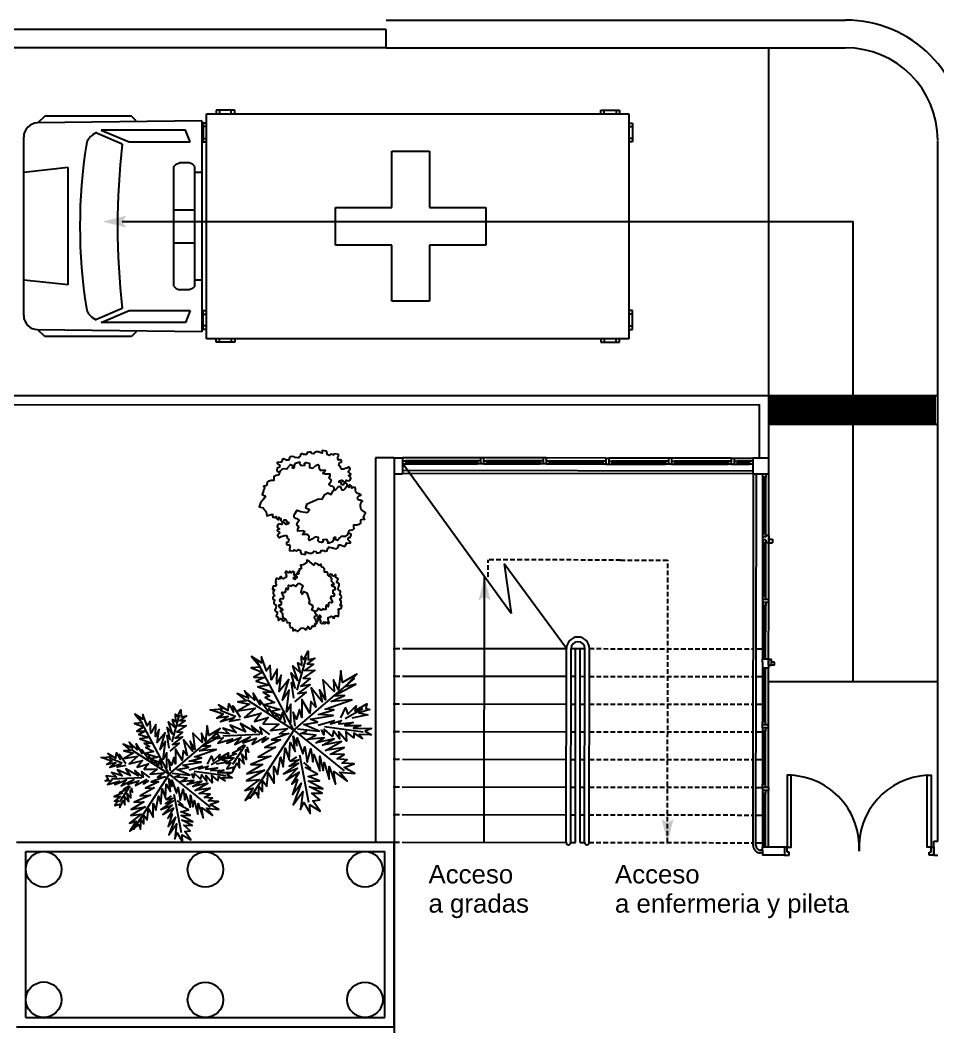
# Model space of a CAD drawing. Extents: x -30 to 1202, y 231 to 898.
# Drawn here: x 494.5 to 544.2, y 758.4 to 813 of the extents above; entities that cross this region are included whole.
import ezdxf

# ---------------------------------------------------------------- set-up
doc = ezdxf.new("R2010")
doc.units = 0
doc.header["$LTSCALE"] = 0.04
doc.linetypes.add('DASHED2', pattern=[9.525, 6.35, -3.175])
doc.layers.get('0').update_dxf_attribs({"linetype": 'CONTINUOUS'})
for name, color, linetype in [('0.1', 1, 'CONTINUOUS'), ('0.2', 2, 'CONTINUOUS'), ('0.3', 3, 'CONTINUOUS'), ('0.5', 5, 'CONTINUOUS'), ('PISO', 1, 'CONTINUOUS'), ('proyecciones', 1, 'DASHED2')]:
    doc.layers.add(name, color=color, linetype=linetype)
doc.styles.add('STYLE2', font='arial.ttf')

# ---------------------------------------------------------------- blocks, each defined once
blk = doc.blocks.new('SBPLN120')
for points in [[(-0.254, 0.064), (0, 0), (-0.212, 0)], [(-0.254, -0.064), (0, 0), (-0.212, 0)]]:
    blk.add_solid(points)
blk = doc.blocks.new('AUPLS010')
at = {"color": 0, "linetype": 'ByBlock'}
for p, q in [((-6.553, -1.219), (-6.553, 1.219)), ((-6.553, 1.219), (-1.981, 1.219)), ((-6.452, 1.257), (-6.452, 1.219)), ((-6.248, 1.257), (-6.452, 1.257)), ((-6.414, 1.257), (-6.414, 1.219)), ((-6.287, 1.219), (-6.287, 1.257)), ((-6.248, 1.219), (-6.248, 1.257)), ((-2.286, 1.257), (-2.083, 1.257)), ((-2.286, 1.219), (-2.286, 1.257)), ((-2.248, 1.219), (-2.248, 1.257)), ((-2.121, 1.257), (-2.121, 1.219)), ((-2.083, 1.257), (-2.083, 1.219)), ((-1.981, 1.219), (-1.981, -1.219)), ((-6.553, 1.118), (-6.591, 1.118)), ((-6.591, 1.118), (-6.591, 0.914)), ((-1.981, 1.118), (-1.943, 1.118)), ((-1.943, 1.118), (-1.943, 0.914)), ((-1.93, -1.143), (-1.93, 1.143)), ((-1.93, 1.143), (-0.15, 1.12)), ((-1.219, 1.143), (-1.168, 1.194)), ((-1.168, 1.194), (-0.229, 1.194)), ((-0.229, 1.194), (-0.154, 1.12)), ((-6.553, 1.079), (-6.591, 1.079)), ((-1.981, 1.079), (-1.943, 1.079)), ((-1.803, 0.914), (-1.753, 1.041)), ((-1.753, 1.041), (-0.838, 1.041)), ((-0.838, 1.041), (-1.143, 0.914)), ((-1.067, 0.889), (-0.781, 1.012)), ((-0.787, 1.016), (-0.747, 0.99)), ((-6.591, 0.952), (-6.553, 0.952)), ((-6.591, 0.914), (-6.553, 0.914)), ((-1.943, 0.952), (-1.981, 0.952)), ((-1.943, 0.914), (-1.981, 0.914)), ((-1.143, 0.914), (-1.803, 0.914)), ((0, 0.967), (0, -0.967)), ((-1.854, 0.65), (-1.829, 0.675)), ((-1.829, 0.675), (-1.791, 0.688)), ((-1.791, 0.688), (-1.689, 0.688)), ((-1.651, 0.675), (-1.689, 0.688)), ((-1.626, 0.65), (-1.651, 0.675)), ((-1.93, 0.584), (-1.854, 0.584)), ((-1.854, 0.648), (-1.854, -0.648)), ((-1.626, 0.648), (-1.626, -0.648)), ((-0.483, 0.635), (0, 0.584)), ((-0.483, 0.635), (-0.483, -0.635)), ((-1.626, 0.178), (-1.854, 0.178)), ((-1.626, -0.178), (-1.854, -0.178)), ((-1.93, -0.584), (-1.854, -0.584)), ((-1.854, -0.648), (-1.829, -0.673)), ((-1.626, -0.648), (-1.651, -0.673)), ((-0.483, -0.635), (0, -0.584)), ((-1.829, -0.673), (-1.791, -0.686)), ((-1.791, -0.686), (-1.689, -0.686)), ((-1.651, -0.673), (-1.689, -0.686)), ((-6.591, -1.118), (-6.591, -0.914)), ((-6.591, -0.914), (-6.553, -0.914)), ((-6.591, -0.952), (-6.553, -0.952)), ((-1.943, -0.914), (-1.981, -0.914)), ((-1.943, -0.952), (-1.981, -0.952)), ((-1.943, -1.118), (-1.943, -0.914)), ((-1.143, -0.914), (-1.803, -0.914)), ((-1.803, -0.914), (-1.753, -1.041)), ((-0.838, -1.041), (-1.143, -0.914)), ((-1.067, -0.889), (-0.781, -1.012)), ((-6.553, -1.079), (-6.591, -1.079)), ((-1.981, -1.079), (-1.943, -1.079)), ((-1.753, -1.041), (-0.838, -1.041)), ((-0.787, -1.016), (-0.747, -0.99)), ((-6.553, -1.118), (-6.591, -1.118)), ((-1.981, -1.118), (-1.943, -1.118)), ((-1.93, -1.143), (-0.15, -1.12)), ((-1.219, -1.143), (-1.168, -1.194)), ((-1.168, -1.194), (-0.229, -1.194)), ((-0.229, -1.194), (-0.154, -1.12)), ((-1.981, -1.219), (-6.553, -1.219)), ((-6.452, -1.257), (-6.452, -1.219)), ((-6.248, -1.257), (-6.452, -1.257)), ((-6.414, -1.257), (-6.414, -1.219)), ((-6.287, -1.219), (-6.287, -1.257)), ((-6.248, -1.219), (-6.248, -1.257)), ((-2.286, -1.219), (-2.286, -1.257)), ((-2.286, -1.257), (-2.083, -1.257)), ((-2.248, -1.219), (-2.248, -1.257)), ((-2.121, -1.257), (-2.121, -1.219)), ((-2.083, -1.257), (-2.083, -1.219))]:
    blk.add_line(p, q, dxfattribs=at)
at = {"color": 1, "linetype": 'ByBlock'}
for p, q in [((-4.394, 0.813), (-3.988, 0.813)), ((-4.394, 0.203), (-4.394, 0.813)), ((-3.988, 0.813), (-3.988, 0.203)), ((-5.004, -0.203), (-5.004, 0.203)), ((-5.004, 0.203), (-4.394, 0.203)), ((-3.988, 0.203), (-3.378, 0.203)), ((-3.378, 0.203), (-3.378, -0.203)), ((-4.394, -0.203), (-5.004, -0.203)), ((-4.394, -0.813), (-4.394, -0.203)), ((-3.378, -0.203), (-3.988, -0.203)), ((-3.988, -0.203), (-3.988, -0.813)), ((-3.988, -0.813), (-4.394, -0.813))]:
    blk.add_line(p, q, dxfattribs=at)
at = {"color": 0, "linetype": 'ByBlock'}
for centre, radius, start, end in [((-0.152, 0.967), 0.152, 0, 89.2462), ((-0.829, 0.862), 0.152, 10.7953, 57.5288), ((-8.82, 0), 7.804, 353.459, 6.541), ((-6.329, 0), 5.72, 351.0441, 8.9559), ((-0.829, -0.862), 0.152, 302.4712, 349.2047), ((-0.152, -0.967), 0.152, 270.7538, 0)]:
    blk.add_arc(centre, radius, start, end, dxfattribs=at)
blk = doc.blocks.new('ARPLS013')
at = {"color": 0, "linetype": 'ByBlock'}
for p, q in [((0.013, -0.0012), (-0.0882, 0.4906)), ((0.1049, 0.2327), (0.218, 0.4157)), ((0.013, -0.0012), (-0.2114, 0.2607)), ((-0.3105, 0.1807), (-0.3944, 0.2454)), ((0.013, -0.0012), (0.4708, 0.2061)), ((-0.1975, 0.032), (-0.4236, 0.0866)), ((0.3437, -0.0201), (0.467, 0.0091)), ((-0.3042, -0.0061), (-0.4147, -0.1001)), ((0.013, -0.0012), (-0.3728, -0.3364)), ((0.013, -0.0012), (0.2446, -0.3326)), ((0.2053, -0.0328), (0.4288, -0.1319)), ((0.0058, -0.1586), (-0.0234, -0.4584))]:
    blk.add_line(p, q, dxfattribs=at)
for points in [[(0.0083, 0.0485), (0.0414, 0.1616), (0.002, 0.1222), (0.0566, 0.248), (-0.0005, 0.1997), (0.0731, 0.3128), (-0.0069, 0.2581), (0.035, 0.3522), (-0.0069, 0.3064), (0.021, 0.3941), (-0.0336, 0.342), (-0.0145, 0.4297), (-0.0463, 0.403), (-0.0526, 0.497), (-0.0628, 0.4614), (-0.1111, 0.516), (-0.0755, 0.436), (-0.1339, 0.4487), (-0.0717, 0.403), (-0.1339, 0.3877), (-0.0691, 0.3674), (-0.1263, 0.3585), (-0.0526, 0.3128), (-0.1263, 0.3229), (-0.0425, 0.2607), (-0.1047, 0.281), (-0.0717, 0.2454), (-0.1009, 0.2454), (-0.0526, 0.1997), (-0.12, 0.2035), (-0.0336, 0.1489), (-0.092, 0.1514), (-0.0399, 0.1133)], [(0.0693, 0.1908), (0.0833, 0.2899), (0.096, 0.2518), (0.0985, 0.3483), (0.1252, 0.2899), (0.1214, 0.3877), (0.1544, 0.3318), (0.157, 0.3966), (0.176, 0.3738), (0.19, 0.4297), (0.1989, 0.4068), (0.2383, 0.4487), (0.2243, 0.3966), (0.2662, 0.3941), (0.2091, 0.3738), (0.2472, 0.3611), (0.1824, 0.3382), (0.2446, 0.3229), (0.1608, 0.2963), (0.2027, 0.281), (0.1341, 0.2518), (0.1926, 0.2454), (0.1024, 0.2124), (0.1544, 0.2061), (0.0668, 0.1679)], [(-0.0234, 0.0574), (-0.0234, 0.126), (-0.0501, 0.0866), (-0.0653, 0.126), (-0.0755, 0.1032), (-0.0984, 0.1743), (-0.1073, 0.1552), (-0.1365, 0.2391), (-0.1428, 0.2099), (-0.1657, 0.2937), (-0.1695, 0.248), (-0.214, 0.3229), (-0.2013, 0.2709), (-0.2622, 0.3191), (-0.2203, 0.2581), (-0.2724, 0.2683), (-0.2076, 0.2327), (-0.2889, 0.2124), (-0.1784, 0.1997), (-0.2597, 0.1616), (-0.153, 0.1578), (-0.2076, 0.1197), (-0.1174, 0.1197), (-0.1593, 0.0905), (-0.0653, 0.0612), (-0.1263, 0.0384), (-0.0209, 0.0193), (-0.078, 0.0028), (-0.0209, -0.0125), (-0.1365, -0.0201), (-0.0819, -0.0353), (-0.1911, -0.0544), (-0.1263, -0.0709), (-0.247, -0.1001), (-0.1695, -0.1166), (-0.3042, -0.1319), (-0.233, -0.1522), (-0.3436, -0.1814), (-0.233, -0.1903), (-0.3588, -0.2233), (-0.2788, -0.2361), (-0.3855, -0.278), (-0.3309, -0.278), (-0.4007, -0.339), (-0.3207, -0.3097), (-0.3169, -0.3453), (-0.2915, -0.278), (-0.2813, -0.3135), (-0.2622, -0.2488), (-0.247, -0.2907), (-0.214, -0.2132), (-0.1975, -0.2843), (-0.1695, -0.184), (-0.1619, -0.2386), (-0.1136, -0.1395), (-0.1136, -0.203), (-0.0691, -0.0938), (-0.0653, -0.1713), (-0.0298, -0.0684), (-0.0145, -0.1319), (-0.0005, -0.0353), (0.0058, -0.0976), (0.021, -0.0518), (0.0274, -0.1586), (0.0503, -0.1192), (0.0376, -0.217), (0.0833, -0.142), (0.0731, -0.2233), (0.0922, -0.1814), (0.0985, -0.2907), (0.1252, -0.203), (0.1189, -0.2945), (0.1405, -0.2488), (0.1405, -0.358), (0.1633, -0.2805), (0.1697, -0.3974), (0.1824, -0.3199), (0.2446, -0.3999), (0.2154, -0.3326), (0.3056, -0.3682), (0.251, -0.3135), (0.3183, -0.3097), (0.2472, -0.2843), (0.2827, -0.2716), (0.2243, -0.2488), (0.2739, -0.2361), (0.1926, -0.2094), (0.2866, -0.1941), (0.1697, -0.1776), (0.2802, -0.1522), (0.1608, -0.142), (0.2408, -0.123), (0.1252, -0.1166), (0.1824, -0.1001), (0.0795, -0.0811), (0.1379, -0.0684), (0.0503, -0.0328), (0.0896, -0.029)], [(-0.2889, 0.1578), (-0.3563, 0.1641), (-0.3232, 0.1768), (-0.4109, 0.1768), (-0.3563, 0.1972), (-0.4274, 0.2061), (-0.3817, 0.2188), (-0.4528, 0.2683), (-0.3791, 0.2518), (-0.3944, 0.2836), (-0.3461, 0.2327), (-0.3309, 0.2709), (-0.3169, 0.2124), (-0.3105, 0.2518), (-0.2851, 0.1705)], [(0.0376, 0.0002), (0.1633, -0.0518), (0.0833, 0.0155), (0.1697, 0.0066), (0.1341, 0.0358), (0.2764, 0.0193), (0.19, 0.0511), (0.2891, 0.0511), (0.2383, 0.0714), (0.4149, 0.0803), (0.2891, 0.107), (0.3793, 0.1197), (0.3094, 0.1349), (0.467, 0.1679), (0.3958, 0.1705), (0.4898, 0.2264), (0.3895, 0.1997), (0.3996, 0.2747), (0.3539, 0.1641), (0.3412, 0.2327), (0.3247, 0.1616), (0.2764, 0.2518), (0.2573, 0.126), (0.2383, 0.1972), (0.2345, 0.1197), (0.1926, 0.2226), (0.1862, 0.0993), (0.1671, 0.1413), (0.1405, 0.0739), (0.1151, 0.1705), (0.0833, 0.0612), (0.0833, 0.1133), (0.0503, 0.0612), (0.0414, 0.1095), (0.0274, 0.0218)], [(-0.1365, 0.0155), (-0.1848, 0.0777), (-0.1848, 0.032), (-0.233, 0.0993), (-0.2203, 0.0549), (-0.2953, 0.1324), (-0.2788, 0.0739), (-0.3588, 0.1413), (-0.3372, 0.0866), (-0.4083, 0.1349), (-0.3817, 0.0905), (-0.4566, 0.1222), (-0.4465, 0.0968), (-0.4757, 0.0866), (-0.4236, 0.0777), (-0.4655, 0.0549), (-0.369, 0.0549), (-0.4109, 0.0384), (-0.3143, 0.0485), (-0.3664, 0.0155), (-0.2597, 0.0358), (-0.3143, 0.013), (-0.2241, 0.0155), (-0.2597, -0.0125), (-0.1657, 0.0091), (-0.1975, -0.0163), (-0.1492, -0.0036)], [(0.3183, -0.0099), (0.3641, 0.0422), (0.3666, 0.0002), (0.4314, 0.0358), (0.4149, 0.0091), (0.4987, 0.0295), (0.4835, 0.0028), (0.5063, -0.0099), (0.4352, -0.0099), (0.486, -0.0391), (0.3831, -0.029)], [(-0.3105, -0.0036), (-0.3563, -0.0163), (-0.3397, -0.0226), (-0.3944, -0.0328), (-0.3728, -0.0417), (-0.4401, -0.048), (-0.3944, -0.062), (-0.4503, -0.0836), (-0.421, -0.0874), (-0.4566, -0.1166), (-0.4147, -0.1166), (-0.4236, -0.142), (-0.3855, -0.1001), (-0.3791, -0.1319), (-0.3626, -0.0747), (-0.3436, -0.1166), (-0.3397, -0.0544), (-0.3207, -0.0938), (-0.308, -0.0353), (-0.2953, -0.0544), (-0.2953, -0.0201)], [(0.1697, -0.0125), (0.2739, -0.0125), (0.2446, -0.0264), (0.3183, -0.0264), (0.2955, -0.0417), (0.3831, -0.0582), (0.3285, -0.062), (0.425, -0.09), (0.3768, -0.0938), (0.4835, -0.1255), (0.4415, -0.1319), (0.4708, -0.1649), (0.3996, -0.142), (0.4123, -0.1713), (0.3704, -0.123), (0.3602, -0.1522), (0.3247, -0.1001), (0.312, -0.1586), (0.2802, -0.09), (0.2739, -0.1319), (0.251, -0.0747), (0.2345, -0.1065), (0.1989, -0.048), (0.1862, -0.0811), (0.1824, -0.0455)], [(-0.0171, -0.1649), (-0.0628, -0.1814), (-0.0107, -0.1878), (-0.078, -0.2094), (-0.0145, -0.2068), (-0.1238, -0.2449), (-0.0298, -0.2361), (-0.12, -0.2869), (-0.0272, -0.2615), (-0.092, -0.3224), (-0.0501, -0.3034), (-0.1073, -0.3847), (-0.0336, -0.3326), (-0.12, -0.4482), (-0.0399, -0.3847), (-0.0844, -0.4901), (-0.0526, -0.452), (-0.0336, -0.5295), (-0.0209, -0.4774), (0.0312, -0.5333), (0.0058, -0.4584), (0.0477, -0.4647), (0.0122, -0.4101), (0.0731, -0.4292), (0.0083, -0.3682), (0.0858, -0.4037), (0.0122, -0.3326), (0.0795, -0.3491), (0.0185, -0.3034), (0.0795, -0.3072), (0.0185, -0.2449), (0.0477, -0.2589), (0.0185, -0.2132)]]:
    blk.add_lwpolyline(points, dxfattribs=at)
blk = doc.blocks.new('ARVLN006')
for points in [[(0.47, 0), (0.47, 0.016), (0.465, 0.034), (0.448, 0.034), (0.433, 0.027), (0.433, 0.044), (0.411, 0.061), (0.405, 0.058), (0.405, 0.034), (0.397, 0.04), (0.386, 0.047), (0.386, 0.058), (0.386, 0.068), (0.374, 0.078), (0.354, 0.075), (0.349, 0.068), (0.349, 0.061), (0.332, 0.061), (0.326, 0.068), (0.326, 0.082), (0.312, 0.085), (0.301, 0.089), (0.307, 0.103), (0.326, 0.109), (0.343, 0.099), (0.354, 0.089), (0.369, 0.096), (0.374, 0.103), (0.374, 0.109), (0.386, 0.106), (0.405, 0.103), (0.405, 0.103), (0.411, 0.109), (0.422, 0.127), (0.422, 0.13), (0.417, 0.14), (0.397, 0.158), (0.411, 0.158), (0.422, 0.172), (0.417, 0.175), (0.397, 0.189), (0.397, 0.199), (0.405, 0.203), (0.417, 0.223), (0.411, 0.234), (0.405, 0.241), (0.397, 0.241), (0.397, 0.241), (0.38, 0.23), (0.343, 0.22), (0.326, 0.22), (0.318, 0.234), (0.318, 0.247), (0.301, 0.261), (0.307, 0.289), (0.326, 0.292), (0.326, 0.309), (0.312, 0.316), (0.307, 0.316), (0.301, 0.316), (0.295, 0.313), (0.29, 0.33), (0.29, 0.347), (0.295, 0.354), (0.295, 0.372), (0.253, 0.378), (0.247, 0.368), (0.239, 0.368), (0.222, 0.375), (0.216, 0.372), (0.205, 0.361), (0.18, 0.372), (0.18, 0.385), (0.174, 0.406), (0.129, 0.413), (0.129, 0.396), (0.129, 0.385), (0.115, 0.389), (0.092, 0.399), (0.067, 0.399), (0.055, 0.392), (0.044, 0.378), (0.024, 0.382), (0.019, 0.396), (-0.001, 0.396), (-0.024, 0.392), (-0.024, 0.385), (-0.024, 0.382), (-0.029, 0.372), (-0.035, 0.372), (-0.06, 0.372), (-0.066, 0.378), (-0.077, 0.378), (-0.091, 0.372), (-0.091, 0.365), (-0.097, 0.351), (-0.103, 0.347), (-0.108, 0.337), (-0.114, 0.337), (-0.145, 0.341), (-0.156, 0.347), (-0.182, 0.351), (-0.193, 0.347), (-0.207, 0.33), (-0.207, 0.316), (-0.213, 0.313), (-0.224, 0.313), (-0.235, 0.313), (-0.266, 0.327), (-0.266, 0.327), (-0.272, 0.323), (-0.277, 0.313), (-0.286, 0.296), (-0.286, 0.292), (-0.297, 0.292), (-0.328, 0.289), (-0.328, 0.285), (-0.323, 0.275), (-0.303, 0.258), (-0.308, 0.237), (-0.323, 0.234), (-0.328, 0.23), (-0.334, 0.209), (-0.328, 0.199), (-0.305, 0.19)], [(-0.47, 0), (-0.455, 0.026), (-0.47, 0.049), (-0.435, 0.056), (-0.43, 0.063), (-0.428, 0.088), (-0.411, 0.103), (-0.391, 0.108), (-0.359, 0.108), (-0.359, 0.128), (-0.361, 0.148), (-0.341, 0.16), (-0.321, 0.163), (-0.314, 0.168), (-0.306, 0.177), (-0.306, 0.187), (-0.297, 0.205), (-0.274, 0.225), (-0.257, 0.227), (-0.232, 0.225), (-0.22, 0.239), (-0.195, 0.267), (-0.17, 0.257), (-0.178, 0.239), (-0.163, 0.232), (-0.153, 0.244), (-0.153, 0.259), (-0.143, 0.282), (-0.111, 0.294), (-0.098, 0.294), (-0.101, 0.282), (-0.086, 0.259), (-0.046, 0.262), (-0.051, 0.279), (-0.034, 0.289), (-0.004, 0.282), (0.001, 0.274), (-0.001, 0.239), (0.033, 0.232), (0.065, 0.257), (0.09, 0.269), (0.098, 0.254), (0.095, 0.234), (0.11, 0.21), (0.125, 0.21), (0.162, 0.21), (0.15, 0.19), (0.137, 0.18), (0.16, 0.173), (0.209, 0.175), (0.209, 0.15), (0.199, 0.133), (0.207, 0.123), (0.214, 0.12), (0.222, 0.106), (0.207, 0.078), (0.197, 0.063), (0.214, 0.051), (0.232, 0.046), (0.249, 0.034), (0.249, 0.014), (0.242, 0)]]:
    blk.add_lwpolyline(points)

msp = doc.modelspace()

# ---------------------------------------------------------------- linework, layer by layer
for p, q in [((535.872, 768.168), (535.872, 767.739)), ((543.966, 768.167), (543.966, 767.739))]:
    msp.add_line(p, q)
at = {"layer": '0.1'}
for p, q in [((535.032, 792.642), (535.031, 811.464)), ((535.03, 792.642), (544.177, 792.643)), ((535.1, 791.076), (535.1, 792.643)), ((535.175, 791.076), (535.175, 792.643)), ((535.25, 791.076), (535.25, 792.643)), ((535.325, 791.076), (535.325, 792.643)), ((535.4, 791.076), (535.4, 792.643)), ((535.475, 791.076), (535.475, 792.643)), ((535.55, 791.076), (535.55, 792.643)), ((535.625, 791.076), (535.625, 792.643)), ((535.7, 791.076), (535.7, 792.643)), ((535.775, 791.076), (535.775, 792.643)), ((535.85, 791.076), (535.85, 792.643)), ((535.925, 791.076), (535.925, 792.643)), ((536, 791.076), (536, 792.643)), ((536.075, 791.076), (536.075, 792.643)), ((536.15, 791.076), (536.15, 792.643)), ((536.225, 791.076), (536.225, 792.643)), ((536.3, 791.076), (536.3, 792.643)), ((536.375, 791.076), (536.375, 792.643)), ((536.45, 791.076), (536.45, 792.643)), ((536.525, 791.076), (536.525, 792.643)), ((536.6, 791.076), (536.6, 792.643)), ((536.675, 791.076), (536.675, 792.643)), ((536.75, 791.076), (536.75, 792.643)), ((536.825, 791.076), (536.825, 792.643)), ((536.9, 791.076), (536.9, 792.643)), ((536.975, 791.076), (536.975, 792.643)), ((537.05, 791.076), (537.05, 792.643)), ((537.125, 791.076), (537.125, 792.643)), ((537.2, 791.076), (537.2, 792.643)), ((537.275, 791.076), (537.275, 792.643)), ((537.35, 791.076), (537.35, 792.643)), ((537.425, 791.076), (537.425, 792.643)), ((537.5, 791.076), (537.5, 792.643)), ((537.575, 791.076), (537.575, 792.643)), ((537.65, 791.076), (537.65, 792.643)), ((537.725, 791.076), (537.725, 792.643)), ((537.8, 791.076), (537.8, 792.643)), ((537.875, 791.076), (537.875, 792.643)), ((537.95, 791.076), (537.95, 792.643)), ((538.025, 791.076), (538.025, 792.643)), ((538.1, 791.076), (538.1, 792.643)), ((538.175, 791.076), (538.175, 792.643)), ((538.25, 791.076), (538.25, 792.643)), ((538.325, 791.076), (538.325, 792.643)), ((538.4, 791.076), (538.4, 792.643)), ((538.475, 791.076), (538.475, 792.643)), ((538.55, 791.076), (538.55, 792.643)), ((538.625, 791.076), (538.625, 792.643)), ((538.7, 791.076), (538.7, 792.643)), ((538.775, 791.076), (538.775, 792.643)), ((538.85, 791.076), (538.85, 792.643)), ((538.925, 791.076), (538.925, 792.643)), ((539, 791.076), (539, 792.643)), ((539.075, 791.076), (539.075, 792.643)), ((539.15, 791.076), (539.15, 792.643)), ((539.225, 791.076), (539.225, 792.643)), ((539.3, 791.076), (539.3, 792.643)), ((539.375, 791.076), (539.375, 792.643)), ((539.45, 791.076), (539.45, 792.643)), ((539.525, 791.076), (539.525, 792.643)), ((539.6, 791.076), (539.6, 792.643)), ((539.675, 791.076), (539.675, 792.643)), ((539.75, 791.076), (539.75, 792.643)), ((539.825, 791.076), (539.825, 792.643)), ((539.9, 791.076), (539.9, 792.643)), ((539.975, 791.076), (539.975, 792.643)), ((540.05, 791.076), (540.05, 792.643)), ((540.125, 791.076), (540.125, 792.643)), ((540.2, 791.076), (540.2, 792.643)), ((540.275, 791.076), (540.275, 792.643)), ((540.35, 791.076), (540.35, 792.643)), ((540.425, 791.076), (540.425, 792.643)), ((540.5, 791.076), (540.5, 792.643)), ((540.575, 791.076), (540.575, 792.643)), ((540.65, 791.076), (540.65, 792.643)), ((540.725, 791.076), (540.725, 792.643)), ((540.8, 791.076), (540.8, 792.643)), ((540.875, 791.076), (540.875, 792.643)), ((540.95, 791.076), (540.95, 792.643)), ((541.025, 791.076), (541.025, 792.643)), ((541.1, 791.076), (541.1, 792.643)), ((541.175, 791.076), (541.175, 792.643)), ((541.25, 791.076), (541.25, 792.643)), ((541.325, 791.076), (541.325, 792.643)), ((541.4, 791.076), (541.4, 792.643)), ((541.475, 791.076), (541.475, 792.643)), ((541.55, 791.076), (541.55, 792.643)), ((541.625, 791.076), (541.625, 792.643)), ((541.7, 791.076), (541.7, 792.643)), ((541.775, 791.076), (541.775, 792.643)), ((541.85, 791.076), (541.85, 792.643)), ((541.925, 791.076), (541.925, 792.643)), ((542, 791.076), (542, 792.643)), ((542.075, 791.076), (542.075, 792.643)), ((542.15, 791.076), (542.15, 792.643)), ((542.225, 791.076), (542.225, 792.643)), ((542.3, 791.076), (542.3, 792.643)), ((542.375, 791.076), (542.375, 792.643)), ((542.45, 791.076), (542.45, 792.643)), ((542.525, 791.076), (542.525, 792.643)), ((542.6, 791.076), (542.6, 792.643)), ((542.675, 791.076), (542.675, 792.643)), ((542.75, 791.076), (542.75, 792.643)), ((542.825, 791.076), (542.825, 792.643)), ((542.9, 791.076), (542.9, 792.643)), ((542.975, 791.076), (542.975, 792.643)), ((543.05, 791.076), (543.05, 792.643)), ((543.125, 791.076), (543.125, 792.643)), ((543.2, 791.076), (543.2, 792.643)), ((543.275, 791.076), (543.275, 792.643)), ((543.35, 791.076), (543.35, 792.643)), ((543.425, 791.076), (543.425, 792.643)), ((543.5, 791.076), (543.5, 792.643)), ((543.575, 791.076), (543.575, 792.643)), ((543.65, 791.076), (543.65, 792.643)), ((543.725, 791.076), (543.725, 792.643)), ((543.8, 791.076), (543.8, 792.643)), ((543.875, 791.076), (543.875, 792.643)), ((543.95, 791.076), (543.95, 792.643)), ((544.025, 791.076), (544.025, 792.643)), ((535.028, 791.076), (544.177, 791.076)), ((519.418, 789.255), (515.191, 789.26)), ((522.812, 789.25), (519.58, 789.254)), ((526.206, 789.246), (522.974, 789.25)), ((529.599, 789.242), (526.367, 789.246)), ((532.993, 789.237), (529.761, 789.241)), ((533.154, 789.237), (534.155, 789.236)), ((535.025, 784.975), (535.029, 788.207)), ((535.029, 788.207), (535.029, 788.369)), ((535.02, 781.582), (535.024, 784.814)), ((535.016, 778.35), (535.02, 781.42)), ((524.694, 778.925), (525.069, 778.924)), ((524.805, 768.425), (524.819, 778.925)), ((534.344, 778.912), (534.694, 778.912)), ((524.817, 777.425), (525.067, 777.424)), ((534.342, 777.412), (534.692, 777.412)), ((544.178, 777.123), (535.01, 777.134)), ((524.815, 775.925), (525.065, 775.924)), ((534.34, 775.912), (534.69, 775.912)), ((524.813, 774.425), (525.063, 774.424)), ((534.338, 774.412), (534.688, 774.412)), ((524.811, 772.925), (525.061, 772.924)), ((534.336, 772.912), (534.686, 772.912)), ((524.809, 771.425), (525.059, 771.424)), ((534.334, 771.412), (534.684, 771.412)), ((524.807, 769.925), (525.057, 769.924)), ((534.332, 769.912), (534.682, 769.912)), ((524.805, 768.425), (525.055, 768.424)), ((534.33, 768.412), (534.68, 768.412))]:
    msp.add_line(p, q, dxfattribs=at)
at = {"layer": '0.2'}
for p, q in [((514.316, 812.463), (483.527, 812.463)), ((514.316, 811.463), (483.527, 811.461)), ((500.023, 802.052), (539.594, 802.053)), ((539.594, 777.129), (539.594, 802.053)), ((535.03, 789.24), (535.03, 792.642)), ((534.53, 789.24), (534.53, 792.142)), ((519.257, 789.093), (515.368, 789.098)), ((519.256, 789.012), (515.368, 789.017)), ((522.65, 789.089), (519.741, 789.093)), ((522.65, 789.008), (519.741, 789.012)), ((526.044, 789.085), (523.135, 789.088)), ((526.044, 789.004), (523.135, 789.007)), ((529.437, 789.08), (526.528, 789.084)), ((529.437, 788.999), (526.528, 789.003)), ((532.831, 789.076), (529.922, 789.08)), ((532.831, 788.995), (529.922, 788.999)), ((533.977, 789.074), (533.315, 789.075)), ((533.977, 788.994), (533.315, 788.995)), ((515.19, 788.587), (534.154, 788.563)), ((515.19, 788.437), (534.154, 788.413)), ((515.368, 788.937), (519.256, 788.932)), ((519.741, 788.931), (522.65, 788.927)), ((523.135, 788.927), (526.043, 788.923)), ((526.528, 788.922), (529.437, 788.919)), ((529.922, 788.918), (532.831, 788.914)), ((533.315, 788.914), (533.977, 788.913)), ((534.18, 768.258), (534.206, 788.37)), ((534.33, 768.258), (534.356, 788.37)), ((534.694, 778.912), (534.706, 788.369)), ((534.705, 788.046), (534.702, 785.137)), ((534.782, 785.137), (534.786, 788.207)), ((534.863, 785.137), (534.867, 788.207)), ((511.451, 787.527), (511.566, 787.527)), ((511.566, 787.527), (511.566, 787.541)), ((511.566, 787.541), (511.595, 787.541)), ((511.595, 787.541), (511.61, 787.556)), ((511.61, 787.57), (511.624, 787.585)), ((511.61, 787.556), (511.61, 787.57)), ((511.624, 787.585), (511.639, 787.599)), ((511.639, 787.599), (511.639, 787.614)), ((511.639, 787.614), (511.653, 787.614)), ((511.653, 787.614), (511.668, 787.628)), ((511.668, 787.628), (511.682, 787.643)), ((511.682, 787.657), (511.696, 787.671)), ((511.682, 787.643), (511.682, 787.657)), ((511.696, 787.671), (511.711, 787.686)), ((511.711, 787.686), (511.711, 787.7)), ((511.711, 787.7), (511.841, 787.7)), ((511.841, 787.7), (511.841, 787.671)), ((511.841, 787.671), (511.856, 787.671)), ((511.856, 787.671), (511.856, 787.614)), ((511.856, 787.614), (511.87, 787.614)), ((511.87, 787.614), (511.87, 787.556)), ((511.87, 787.556), (511.885, 787.556)), ((511.885, 787.556), (511.885, 787.541)), ((511.885, 787.541), (511.899, 787.541)), ((511.899, 787.541), (511.913, 787.527)), ((511.913, 787.527), (512, 787.527)), ((512, 787.527), (512.015, 787.541)), ((512.015, 787.541), (512.044, 787.541)), ((512.044, 787.556), (512.058, 787.57)), ((512.044, 787.541), (512.044, 787.556)), ((512.058, 787.57), (512.073, 787.57)), ((512.073, 787.57), (512.073, 787.585)), ((512.073, 787.585), (512.087, 787.585)), ((512.087, 787.599), (512.102, 787.614)), ((512.087, 787.585), (512.087, 787.599)), ((512.102, 787.614), (512.116, 787.614)), ((512.116, 787.614), (512.116, 787.628)), ((512.116, 787.628), (512.131, 787.628)), ((512.131, 787.628), (512.131, 787.643)), ((512.131, 787.643), (512.145, 787.643)), ((512.145, 787.643), (512.145, 787.657)), ((512.145, 787.657), (512.159, 787.657)), ((512.159, 787.657), (512.159, 787.729)), ((512.159, 787.729), (512.174, 787.729)), ((512.651, 787.455), (512.651, 787.411)), ((512.651, 787.411), (512.666, 787.411)), ((512.666, 787.411), (512.666, 787.397)), ((512.666, 787.397), (512.68, 787.397)), ((512.68, 787.397), (512.695, 787.382)), ((512.695, 787.382), (512.709, 787.382)), ((512.709, 787.382), (512.709, 787.368)), ((512.709, 787.368), (512.724, 787.368)), ((512.724, 787.368), (512.724, 787.353)), ((512.724, 787.353), (512.767, 787.353)), ((512.767, 787.353), (512.782, 787.339)), ((512.753, 787.108), (512.738, 787.108)), ((512.738, 787.108), (512.738, 787.05)), ((512.738, 787.05), (512.753, 787.035)), ((512.767, 787.122), (512.753, 787.108)), ((512.753, 787.035), (512.767, 787.035)), ((512.782, 787.137), (512.767, 787.137)), ((512.767, 787.137), (512.767, 787.122)), ((512.767, 787.035), (512.767, 787.006)), ((512.767, 787.006), (512.825, 787.006)), ((512.782, 787.339), (512.796, 787.339)), ((512.796, 787.151), (512.782, 787.151)), ((512.782, 787.151), (512.782, 787.137)), ((512.796, 787.339), (512.796, 787.325)), ((512.796, 787.325), (512.854, 787.325)), ((512.81, 787.165), (512.796, 787.165)), ((512.796, 787.165), (512.796, 787.151)), ((512.825, 787.18), (512.81, 787.165)), ((512.854, 787.18), (512.825, 787.18)), ((512.825, 787.006), (512.825, 786.992)), ((512.825, 786.992), (512.854, 786.992)), ((512.854, 787.325), (512.854, 787.31)), ((512.854, 787.31), (512.883, 787.31)), ((512.912, 787.194), (512.854, 787.194)), ((512.854, 787.194), (512.854, 787.18)), ((512.854, 786.992), (512.854, 786.978)), ((512.854, 786.978), (512.912, 786.978)), ((512.883, 787.31), (512.883, 787.296)), ((512.883, 787.296), (512.912, 787.296)), ((512.912, 787.296), (512.912, 787.281)), ((512.912, 787.281), (512.926, 787.267)), ((512.926, 787.223), (512.912, 787.209)), ((512.912, 787.209), (512.912, 787.194)), ((512.912, 786.978), (512.926, 786.963)), ((512.926, 786.804), (512.912, 786.79)), ((512.926, 787.267), (512.926, 787.223)), ((512.926, 786.963), (512.97, 786.963)), ((512.941, 786.819), (512.926, 786.819)), ((512.926, 786.819), (512.926, 786.804)), ((512.955, 786.862), (512.941, 786.847)), ((512.941, 786.847), (512.941, 786.819)), ((512.97, 786.862), (512.955, 786.862)), ((512.97, 786.963), (512.984, 786.949)), ((512.984, 786.876), (512.97, 786.862)), ((512.984, 786.949), (512.999, 786.949)), ((513.013, 786.891), (512.984, 786.891)), ((512.984, 786.891), (512.984, 786.876)), ((512.999, 786.949), (512.999, 786.934)), ((512.999, 786.934), (513.013, 786.934)), ((513.013, 786.934), (513.013, 786.92)), ((513.013, 786.92), (513.028, 786.905)), ((513.028, 786.905), (513.013, 786.905)), ((513.013, 786.905), (513.013, 786.891)), ((512.912, 786.746), (512.897, 786.746)), ((512.897, 786.746), (512.897, 786.602)), ((512.897, 786.602), (512.912, 786.587)), ((512.912, 786.79), (512.912, 786.746)), ((512.912, 786.587), (512.912, 786.529)), ((512.912, 786.529), (512.926, 786.529)), ((512.926, 786.529), (512.926, 786.515)), ((512.926, 786.515), (512.941, 786.501)), ((512.941, 786.501), (512.941, 786.457)), ((512.941, 786.457), (512.97, 786.457)), ((512.97, 786.457), (512.97, 786.443)), ((512.97, 786.443), (512.984, 786.443)), ((512.984, 786.443), (512.984, 786.428)), ((512.984, 786.428), (512.999, 786.428)), ((512.999, 786.428), (512.999, 786.414)), ((512.999, 786.414), (513.028, 786.414)), ((513.028, 786.414), (513.028, 786.399)), ((513.028, 786.399), (513.042, 786.399)), ((513.042, 786.399), (513.042, 786.385)), ((513.042, 786.385), (513.071, 786.385)), ((513.071, 786.385), (513.071, 786.37)), ((513.071, 786.37), (513.085, 786.37)), ((513.085, 786.37), (513.085, 786.356)), ((513.085, 786.356), (513.114, 786.356)), ((513.114, 786.356), (513.129, 786.342)), ((513.129, 786.342), (513.129, 786.327)), ((513.129, 786.327), (513.158, 786.327)), ((513.158, 786.327), (513.158, 786.298)), ((513.158, 786.298), (513.172, 786.298)), ((513.172, 786.298), (513.172, 786.226)), ((513.143, 786.211), (513.129, 786.211)), ((513.129, 786.211), (513.129, 786.197)), ((513.172, 786.226), (513.143, 786.226)), ((513.143, 786.226), (513.143, 786.211)), ((534.701, 784.652), (534.697, 781.744)), ((534.778, 781.743), (534.782, 784.652)), ((534.859, 781.743), (534.863, 784.652)), ((519.618, 768.431), (519.636, 782.809)), ((510.443, 780.955), (510.438, 780.877)), ((510.438, 780.877), (510.447, 780.876)), ((510.447, 780.876), (510.446, 780.857)), ((510.446, 780.857), (510.455, 780.846)), ((510.455, 780.846), (510.465, 780.845)), ((510.465, 780.845), (510.474, 780.835)), ((510.474, 780.835), (510.483, 780.825)), ((510.483, 780.825), (510.492, 780.824)), ((510.492, 780.824), (510.492, 780.814)), ((510.492, 780.814), (510.501, 780.804)), ((510.501, 780.804), (510.51, 780.793)), ((534.697, 781.259), (534.693, 778.35)), ((534.774, 778.35), (534.777, 781.259)), ((534.855, 778.35), (534.858, 781.259)), ((510.42, 780.643), (510.416, 780.585)), ((510.416, 780.585), (510.425, 780.574)), ((510.431, 780.652), (510.42, 780.643)), ((510.425, 780.574), (510.424, 780.555)), ((510.424, 780.555), (510.434, 780.554)), ((510.432, 780.662), (510.431, 780.652)), ((510.441, 780.661), (510.432, 780.662)), ((510.434, 780.554), (510.443, 780.543)), ((510.442, 780.671), (510.441, 780.661)), ((510.481, 780.668), (510.442, 780.671)), ((510.443, 780.543), (510.442, 780.534)), ((510.442, 780.534), (510.452, 780.533)), ((510.452, 780.533), (510.451, 780.523)), ((510.451, 780.523), (510.461, 780.523)), ((510.461, 780.523), (510.47, 780.512)), ((510.47, 780.512), (510.469, 780.502)), ((510.469, 780.502), (510.479, 780.502)), ((510.479, 780.502), (510.478, 780.492)), ((510.478, 780.492), (510.488, 780.491)), ((510.482, 780.678), (510.481, 780.668)), ((510.521, 780.675), (510.482, 780.678)), ((510.488, 780.491), (510.487, 780.481)), ((510.487, 780.481), (510.497, 780.481)), ((510.497, 780.481), (510.496, 780.471)), ((510.496, 780.471), (510.545, 780.467)), ((510.51, 780.793), (510.52, 780.792)), ((510.52, 780.792), (510.529, 780.782)), ((510.541, 780.683), (510.521, 780.685)), ((510.521, 780.685), (510.521, 780.675)), ((510.529, 780.782), (510.538, 780.772)), ((510.538, 780.772), (510.547, 780.771)), ((510.547, 780.771), (510.541, 780.683)), ((510.545, 780.467), (510.544, 780.458)), ((509.475, 779.89), (509.465, 779.89)), ((509.474, 779.88), (509.475, 779.89)), ((509.484, 779.879), (509.474, 779.88)), ((509.482, 779.86), (509.484, 779.879)), ((509.531, 779.856), (509.482, 779.86)), ((509.532, 779.866), (509.531, 779.856)), ((509.551, 779.864), (509.532, 779.866)), ((509.552, 779.884), (509.551, 779.864)), ((509.562, 779.883), (509.552, 779.884)), ((509.573, 779.892), (509.562, 779.883)), ((509.574, 779.912), (509.573, 779.892)), ((509.584, 779.911), (509.574, 779.912)), ((509.594, 779.92), (509.584, 779.921)), ((509.584, 779.921), (509.584, 779.911)), ((509.596, 779.939), (509.594, 779.92)), ((509.605, 779.939), (509.596, 779.939)), ((509.606, 779.948), (509.605, 779.939)), ((509.616, 779.948), (509.606, 779.948)), ((509.617, 779.967), (509.616, 779.948)), ((509.627, 779.967), (509.617, 779.967)), ((509.628, 779.976), (509.627, 779.967)), ((509.637, 779.976), (509.628, 779.976)), ((509.638, 779.985), (509.637, 779.976)), ((509.648, 779.985), (509.638, 779.985)), ((509.649, 780.004), (509.648, 779.985)), ((509.679, 780.002), (509.649, 780.004)), ((509.689, 780.011), (509.679, 780.002)), ((509.699, 780.01), (509.689, 780.011)), ((509.738, 780.017), (509.699, 780.02)), ((509.699, 780.02), (509.699, 780.01)), ((509.749, 780.026), (509.738, 780.017)), ((509.846, 780.019), (509.749, 780.026)), ((509.845, 780.009), (509.846, 780.019)), ((509.875, 780.007), (509.845, 780.009)), ((509.884, 779.997), (509.875, 780.007)), ((509.893, 779.996), (509.884, 779.997)), ((509.893, 779.986), (509.893, 779.996)), ((509.912, 779.985), (509.893, 779.986)), ((509.921, 779.974), (509.912, 779.985)), ((509.92, 779.965), (509.921, 779.974)), ((509.93, 779.954), (509.92, 779.965)), ((509.939, 779.953), (509.93, 779.954)), ((509.938, 779.934), (509.939, 779.953)), ((509.948, 779.933), (509.938, 779.934)), ((509.947, 779.923), (509.948, 779.933)), ((509.957, 779.932), (509.947, 779.923)), ((509.967, 779.932), (509.957, 779.932)), ((509.968, 779.942), (509.967, 779.932)), ((509.977, 779.941), (509.968, 779.942)), ((509.978, 779.951), (509.977, 779.941)), ((509.989, 779.96), (509.978, 779.951)), ((509.991, 779.989), (509.989, 779.96)), ((510.001, 779.998), (509.991, 779.989)), ((510.004, 780.037), (510.001, 779.998)), ((510.014, 780.036), (510.004, 780.037)), ((510.015, 780.056), (510.014, 780.036)), ((510.025, 780.055), (510.015, 780.056)), ((510.028, 780.094), (510.025, 780.055)), ((510.047, 780.092), (510.028, 780.094)), ((510.048, 780.102), (510.047, 780.092)), ((510.058, 780.111), (510.048, 780.102)), ((510.097, 780.108), (510.058, 780.111)), ((510.097, 780.099), (510.097, 780.108)), ((510.106, 780.088), (510.097, 780.099)), ((510.115, 780.087), (510.106, 780.088)), ((510.115, 780.078), (510.115, 780.087)), ((510.124, 780.077), (510.115, 780.078)), ((510.124, 780.067), (510.124, 780.077)), ((510.134, 780.067), (510.124, 780.067)), ((510.133, 780.057), (510.134, 780.067)), ((510.142, 780.046), (510.133, 780.057)), ((510.14, 780.027), (510.142, 780.046)), ((510.15, 780.026), (510.14, 780.027)), ((510.147, 779.987), (510.15, 780.026)), ((510.157, 779.986), (510.147, 779.987)), ((510.166, 779.976), (510.157, 779.986)), ((510.195, 779.974), (510.166, 779.976)), ((510.206, 779.983), (510.195, 779.974)), ((510.215, 779.982), (510.206, 779.983)), ((510.217, 780.002), (510.215, 779.982)), ((510.227, 780.001), (510.217, 780.002)), ((510.228, 780.02), (510.227, 780.001)), ((510.238, 780.02), (510.228, 780.02)), ((510.241, 780.059), (510.238, 780.02)), ((510.25, 780.058), (510.241, 780.059)), ((510.251, 780.068), (510.25, 780.058)), ((510.262, 780.077), (510.251, 780.068)), ((510.264, 780.106), (510.262, 780.077)), ((510.273, 780.105), (510.264, 780.106)), ((510.274, 780.115), (510.273, 780.105)), ((510.284, 780.114), (510.274, 780.115)), ((510.285, 780.124), (510.284, 780.114)), ((510.295, 780.133), (510.285, 780.124)), ((510.296, 780.143), (510.295, 780.133)), ((510.305, 780.142), (510.296, 780.143)), ((510.306, 780.152), (510.305, 780.142)), ((510.335, 780.15), (510.306, 780.152)), ((514.694, 778.937), (515.044, 778.937)), ((515.194, 778.937), (524.069, 778.925)), ((524.055, 768.425), (524.069, 778.925)), ((524.305, 768.425), (524.319, 778.925)), ((524.319, 778.925), (524.694, 778.925)), ((524.555, 768.425), (524.569, 778.925)), ((525.055, 768.424), (525.069, 778.924)), ((525.305, 768.424), (525.319, 778.924)), ((534.692, 777.865), (534.689, 774.956)), ((534.769, 774.956), (534.773, 777.865)), ((534.85, 774.956), (534.854, 777.865)), ((535.012, 774.794), (535.015, 777.865)), ((514.692, 777.437), (515.042, 777.437)), ((515.192, 777.437), (524.067, 777.425)), ((524.317, 777.425), (524.567, 777.425)), ((514.69, 775.937), (515.04, 775.937)), ((515.19, 775.937), (524.065, 775.925)), ((524.315, 775.925), (524.565, 775.925)), ((514.688, 774.437), (515.038, 774.437)), ((515.188, 774.437), (524.063, 774.425)), ((524.313, 774.425), (524.563, 774.425)), ((534.688, 774.472), (534.684, 771.563)), ((534.765, 771.563), (534.769, 774.472)), ((534.846, 771.563), (534.85, 774.471)), ((535.007, 771.401), (535.011, 774.633)), ((514.686, 772.937), (515.036, 772.937)), ((515.186, 772.937), (524.061, 772.925)), ((524.311, 772.925), (524.561, 772.925)), ((514.684, 771.437), (515.034, 771.437)), ((515.184, 771.437), (524.059, 771.425)), ((524.309, 771.425), (524.559, 771.425)), ((534.684, 771.078), (534.68, 768.169)), ((534.761, 768.169), (534.764, 771.078)), ((534.842, 768.169), (534.845, 771.078)), ((535.003, 768.169), (535.007, 771.239)), ((514.682, 769.937), (515.032, 769.937)), ((515.182, 769.937), (524.057, 769.925)), ((524.307, 769.925), (524.557, 769.925)), ((514.68, 768.437), (515.03, 768.437)), ((515.18, 768.437), (524.055, 768.425)), ((524.305, 768.425), (524.555, 768.425)), ((534.68, 768.008), (534.58, 768.008)), ((534.68, 767.858), (534.58, 767.858)), ((536.022, 768.167), (535.872, 768.167)), ((535.872, 767.739), (536.129, 767.739)), ((536.022, 767.91), (536.022, 768.167)), ((536.129, 767.91), (536.022, 767.91)), ((536.129, 767.739), (536.129, 767.91)), ((543.709, 767.739), (543.709, 767.91)), ((543.709, 767.91), (543.816, 767.91)), ((543.966, 767.739), (543.709, 767.739)), ((543.816, 767.91), (543.816, 768.167)), ((543.816, 768.167), (543.966, 768.167))]:
    msp.add_line(p, q, dxfattribs=at)
for points in [[(477.574, 792.638), (535.03, 792.642)], [(477.831, 792.138), (534.53, 792.142)], [(507.663, 787.472), (507.6, 787.274), (507.771, 787.189), (507.686, 787.032), (507.686, 787.032), (507.501, 786.818), (507.501, 786.818), (507.429, 786.605), (507.431, 786.609), (507.657, 786.548), (507.657, 786.548), (507.814, 786.334), (507.814, 786.334), (507.857, 786.12), (507.857, 786.12), (508.133, 786.208)], [(509.368, 786.218), (509.497, 786.42), (509.696, 786.348), (509.696, 786.348), (510.024, 786.291), (510.024, 786.291), (510.16, 786.434), (510.16, 786.434), (509.954, 786.539), (509.954, 786.539), (510.039, 786.776), (510.651, 787.046), (510.651, 787.046), (510.837, 787.018), (510.837, 787.018), (510.994, 787.274), (511.15, 787.36), (511.15, 787.36), (511.328, 787.265), (511.439, 787.472), (511.439, 787.472)], [(510.593, 783.508), (510.463, 783.56), (510.397, 783.449), (510.296, 783.515), (510.296, 783.515), (510.161, 783.65), (510.161, 783.65), (510.021, 783.709), (510.024, 783.707), (509.971, 783.558), (509.971, 783.558), (509.82, 783.463), (509.82, 783.463), (509.674, 783.444), (509.674, 783.444), (509.719, 783.254)], [(509.665, 782.422), (509.794, 782.325), (509.736, 782.195), (509.736, 782.195), (509.682, 781.976), (509.682, 781.976), (509.771, 781.878), (509.771, 781.878), (509.852, 782.011), (509.852, 782.011), (510.008, 781.943), (510.159, 781.517), (510.159, 781.517), (510.131, 781.393), (510.131, 781.393), (510.296, 781.275), (510.346, 781.165), (510.346, 781.165), (510.273, 781.05), (510.407, 780.965), (510.407, 780.965)]]:
    msp.add_lwpolyline(points, dxfattribs=at)
for points in [[(536.022, 768.167), (536.236, 768.167), (536.235, 772.064), (536.021, 772.064)], [(543.816, 768.167), (543.602, 768.167), (543.602, 772.065), (543.816, 772.065)]]:
    msp.add_lwpolyline(points, close=True, dxfattribs=at)
for centre, radius, start, end in [((524.694, 778.925), 0.625, 359.9272, 179.9272), ((524.694, 778.925), 0.375, 359.9272, 179.9272), ((536.022, 768.167), 3.903, 356.8588, 86.8588), ((543.816, 768.167), 3.903, 93.1487, 183.1487), ((524.18, 768.425), 0.125, 179.9272, 359.9272), ((525.18, 768.424), 0.125, 179.9272, 359.9272), ((534.58, 768.258), 0.4, 179.9272, 269.9272), ((534.58, 768.258), 0.25, 179.9272, 269.9272)]:
    msp.add_arc(centre, radius, start, end, dxfattribs=at)
at = {"layer": '0.3'}
for p, q in [((515.191, 789.093), (515.368, 789.093)), ((515.368, 789.093), (515.368, 788.932)), ((519.257, 789.093), (519.256, 788.932)), ((519.418, 789.093), (519.257, 789.093)), ((519.418, 789.255), (519.418, 788.931)), ((519.58, 789.254), (519.418, 789.255)), ((519.58, 789.254), (519.58, 788.931)), ((519.58, 789.093), (519.741, 789.093)), ((519.741, 789.093), (519.741, 788.931)), ((522.65, 789.089), (522.65, 788.927)), ((522.812, 789.089), (522.65, 789.089)), ((522.812, 789.25), (522.812, 788.927)), ((522.974, 789.25), (522.812, 789.25)), ((522.974, 789.25), (522.973, 788.927)), ((522.973, 789.088), (523.135, 789.088)), ((523.135, 789.088), (523.135, 788.927)), ((526.044, 789.085), (526.043, 788.923)), ((526.205, 789.084), (526.044, 789.085)), ((526.206, 789.246), (526.205, 788.923)), ((526.206, 789.246), (526.367, 789.246)), ((526.367, 789.246), (526.367, 788.923)), ((526.367, 789.246), (526.367, 788.923)), ((526.367, 789.084), (526.528, 789.084)), ((526.528, 789.084), (526.528, 788.922)), ((529.437, 789.08), (529.437, 788.919)), ((529.599, 789.08), (529.437, 789.08)), ((529.599, 789.242), (529.599, 788.918)), ((529.761, 789.241), (529.599, 789.242)), ((529.761, 789.241), (529.76, 788.918)), ((529.76, 789.08), (529.922, 789.08)), ((529.922, 789.08), (529.922, 788.918)), ((532.831, 789.076), (532.831, 788.914)), ((532.992, 789.076), (532.831, 789.076)), ((532.993, 789.237), (532.992, 788.914)), ((532.993, 789.237), (533.154, 789.237)), ((533.154, 789.237), (533.154, 788.914)), ((533.154, 789.076), (533.315, 789.075)), ((533.315, 789.075), (533.315, 788.914)), ((533.977, 789.074), (533.977, 788.913)), ((534.155, 789.074), (533.977, 789.074)), ((534.155, 789.236), (534.155, 788.913)), ((515.19, 788.932), (515.368, 788.932)), ((521.07, 780.825), (515.206, 788.937)), ((519.418, 788.931), (519.256, 788.932)), ((519.58, 788.931), (519.418, 788.931)), ((519.58, 788.931), (519.418, 788.931)), ((519.58, 788.931), (519.741, 788.931)), ((522.812, 788.927), (522.65, 788.927)), ((522.973, 788.927), (522.812, 788.927)), ((522.973, 788.927), (522.812, 788.927)), ((522.973, 788.927), (523.135, 788.927)), ((526.205, 788.923), (526.043, 788.923)), ((526.205, 788.923), (526.367, 788.923)), ((526.367, 788.923), (526.528, 788.922)), ((529.599, 788.918), (529.437, 788.919)), ((529.76, 788.918), (529.599, 788.918)), ((529.76, 788.918), (529.599, 788.918)), ((529.76, 788.918), (529.922, 788.918)), ((532.992, 788.914), (532.831, 788.914)), ((532.992, 788.914), (533.154, 788.914)), ((533.154, 788.914), (533.315, 788.914)), ((534.155, 788.913), (533.977, 788.913)), ((534.705, 788.207), (534.706, 788.369)), ((534.705, 788.207), (534.706, 788.369)), ((534.867, 788.207), (534.705, 788.207)), ((534.705, 788.207), (534.705, 788.046)), ((534.867, 788.369), (534.867, 788.207)), ((534.701, 784.976), (534.702, 785.137)), ((534.863, 784.975), (534.701, 784.976)), ((534.701, 784.814), (534.701, 784.976)), ((534.701, 784.814), (534.701, 784.976)), ((534.863, 784.814), (534.701, 784.814)), ((534.701, 784.814), (534.701, 784.652)), ((534.863, 784.652), (534.701, 784.652)), ((534.863, 785.137), (534.702, 785.137)), ((534.863, 785.047), (534.863, 785.137)), ((535.025, 785.047), (534.863, 785.047)), ((534.863, 785.047), (534.863, 784.975)), ((534.863, 784.814), (534.863, 784.652)), ((535.024, 784.652), (534.863, 784.652)), ((535.024, 784.814), (535.025, 784.975)), ((535.025, 784.975), (535.024, 784.652)), ((535.024, 784.652), (535.222, 784.652)), ((535.025, 785.047), (535.025, 784.975)), ((535.025, 784.849), (535.222, 784.849)), ((535.222, 784.849), (535.222, 784.652)), ((524.069, 778.925), (520.699, 783.52)), ((520.699, 783.52), (521.07, 780.825)), ((534.859, 781.743), (534.697, 781.744)), ((534.697, 781.582), (534.697, 781.744)), ((535.02, 781.582), (534.697, 781.582)), ((534.697, 781.42), (534.697, 781.582)), ((534.697, 781.42), (534.697, 781.582)), ((535.02, 781.42), (534.697, 781.42)), ((534.697, 781.42), (534.697, 781.259)), ((534.858, 781.42), (534.858, 781.259)), ((534.859, 781.582), (534.859, 781.743)), ((535.02, 781.42), (535.02, 781.582)), ((534.858, 781.259), (534.697, 781.259)), ((534.693, 778.188), (534.692, 778.027)), ((535.016, 778.35), (534.693, 778.35)), ((534.693, 778.188), (534.693, 778.35)), ((535.015, 778.027), (535.016, 778.35)), ((535.016, 778.35), (535.016, 777.865)), ((535.016, 778.35), (535.177, 778.35)), ((535.176, 778.026), (535.177, 778.35)), ((535.338, 778.188), (535.177, 778.188)), ((535.338, 778.026), (535.338, 778.188)), ((534.692, 778.027), (534.692, 777.865)), ((535.016, 777.865), (534.692, 777.865)), ((535.015, 778.027), (535.176, 778.026)), ((535.338, 778.026), (535.176, 778.026)), ((534.688, 774.795), (534.689, 774.956)), ((534.85, 774.956), (534.689, 774.956)), ((534.85, 774.795), (534.85, 774.956)), ((535.012, 774.794), (534.688, 774.795)), ((534.688, 774.633), (534.688, 774.795)), ((534.688, 774.633), (534.688, 774.795)), ((535.011, 774.633), (534.688, 774.633)), ((534.688, 774.633), (534.688, 774.472)), ((534.85, 774.471), (534.688, 774.472)), ((534.85, 774.633), (534.85, 774.471)), ((535.011, 774.633), (535.012, 774.794)), ((534.846, 771.563), (534.684, 771.563)), ((534.684, 771.401), (534.684, 771.563)), ((534.846, 771.401), (534.846, 771.563)), ((535.007, 771.401), (534.684, 771.401)), ((534.684, 771.401), (534.684, 771.24)), ((534.684, 771.24), (534.684, 771.078)), ((535.007, 771.239), (534.684, 771.24)), ((534.845, 771.078), (534.684, 771.078)), ((534.845, 771.24), (534.845, 771.078)), ((535.007, 771.401), (535.007, 771.239)), ((534.68, 768.008), (534.679, 767.736)), ((535.003, 767.735), (534.679, 767.736)), ((535.872, 768.168), (534.68, 768.169)), ((534.68, 768.008), (534.68, 768.169)), ((535.872, 767.739), (535.003, 767.735))]:
    msp.add_line(p, q, dxfattribs=at)
at = {"layer": '0.5'}
for p, q in [((514.315, 812.963), (539.175, 812.965)), ((514.316, 811.463), (514.316, 812.463)), ((514.316, 811.463), (539.175, 811.465)), ((544.179, 768.489), (544.175, 806.43)), ((513.735, 789.265), (513.735, 768.439)), ((514.735, 789.258), (513.735, 789.258)), ((514.735, 789.258), (514.735, 747.829)), ((514.735, 789.258), (515.191, 789.255)), ((515.191, 789.255), (515.19, 788.389)), ((535.03, 789.24), (534.155, 789.236)), ((535.029, 788.369), (535.03, 789.24)), ((534.155, 788.913), (534.154, 788.37)), ((514.735, 788.39), (515.19, 788.389)), ((535.029, 788.369), (534.154, 788.37)), ((494.3, 768.438), (514.734, 768.439)), ((514.735, 758.439), (514.734, 768.439)), ((543.966, 768.489), (544.178, 768.489)), ((543.966, 767.739), (543.966, 768.489)), ((494.8, 767.938), (514.234, 767.939)), ((494.801, 758.938), (494.8, 767.938)), ((514.235, 758.939), (514.234, 767.939)), ((543.966, 767.739), (544.178, 767.739)), ((494.801, 758.938), (514.235, 758.939)), ((494.301, 758.438), (514.735, 758.439))]:
    msp.add_line(p, q, dxfattribs=at)
for centre in [(495.766, 766.974), (504.523, 766.963), (513.16, 766.971), (495.767, 759.911), (504.523, 759.9), (513.161, 759.908)]:
    msp.add_circle(centre, 0.961, dxfattribs=at)
for radius in [6.5, 5, 5]:
    msp.add_arc((539.175, 806.465), radius, 0.005, 90.0038, dxfattribs=at)
at = {"layer": 'PISO'}
msp.add_arc((603.535, 703.86), 73.752, 124.66066, 147.21629, dxfattribs=at)
at = {"layer": 'proyecciones'}
for p, q in [((519.836, 782.808), (519.837, 783.731)), ((526.999, 783.722), (519.837, 783.731)), ((526.999, 783.722), (529.562, 783.718)), ((529.543, 768.418), (529.562, 783.718)), ((525.319, 778.924), (534.194, 778.913)), ((525.317, 777.424), (534.192, 777.413)), ((525.315, 775.924), (534.19, 775.913)), ((525.313, 774.424), (534.188, 774.413)), ((525.311, 772.924), (534.186, 772.913)), ((525.309, 771.424), (534.184, 771.413)), ((525.307, 769.924), (534.182, 769.913)), ((525.305, 768.424), (534.18, 768.413))]:
    msp.add_line(p, q, dxfattribs=at)

# ---------------------------------------------------------------- block references
at = {"layer": '0.1'}
for name, p, xscale, yscale, zscale, rotation in [('ARPLS013', (509.191, 774.481), 8.65387046581904, 8.65387046581904, 8.65387046581904, 16.23223461136332), ('ARPLS013', (502.469, 772.106), 7.031054581472195, 7.031054581472195, 7.031054581472195, 16.23223461135749), ('SBPLN120', (529.543, 768.418), -5, 5, 5, 89.92719489252764)]:
    msp.add_blockref(name, p, dxfattribs=dict(at, xscale=xscale, yscale=yscale, zscale=zscale, rotation=rotation))
at = {"layer": '0.2'}
for name, p, xscale, yscale, zscale, rotation in [('AUPLS010', (494.684, 801.8), 5, 5, 5, 180), ('SBPLN120', (498.963, 802.052), -5, 5, 5, 359.9271948925308), ('ARVLN006', (510.649, 786.208), 5.305129628018852, 5.305129628018852, 5.305129628018852, 179.5220921342202), ('ARVLN006', (509.594, 781.56), 3.582430162149464, 3.582430162149464, 3.582430162149464, 85.32795205913264), ('ARVLN006', (510.47, 781.828), 3.582430162149453, 3.582430162149453, 3.582430162149453, 265.8058599249173), ('SBPLN120', (519.636, 782.809), -5, 5, 5, 269.9271948925277)]:
    msp.add_blockref(name, p, dxfattribs=dict(at, xscale=xscale, yscale=yscale, zscale=zscale, rotation=rotation))
at = {"layer": '0.2', "xscale": 5.30512962801879, "yscale": 5.30512962801879, "zscale": 5.30512962801879}
msp.add_blockref('ARVLN006', (510.157, 787.472), dxfattribs=at)

# ---------------------------------------------------------------- texts
at = {"layer": 'PISO', "style": 'STYLE2'}
for s, height, p in [('Acceso', 1.001, (516.601, 766.209)), ('Acceso', 1.001, (526.696, 766.209)), ('a gradas', 1.001, (516.601, 764.626)), ('a enfermeria y pileta', 1.00097, (526.696, 764.626))]:
    msp.add_text(s, height=height, rotation=360, dxfattribs=at).set_placement(p)

doc.saveas('drawing.dxf')
